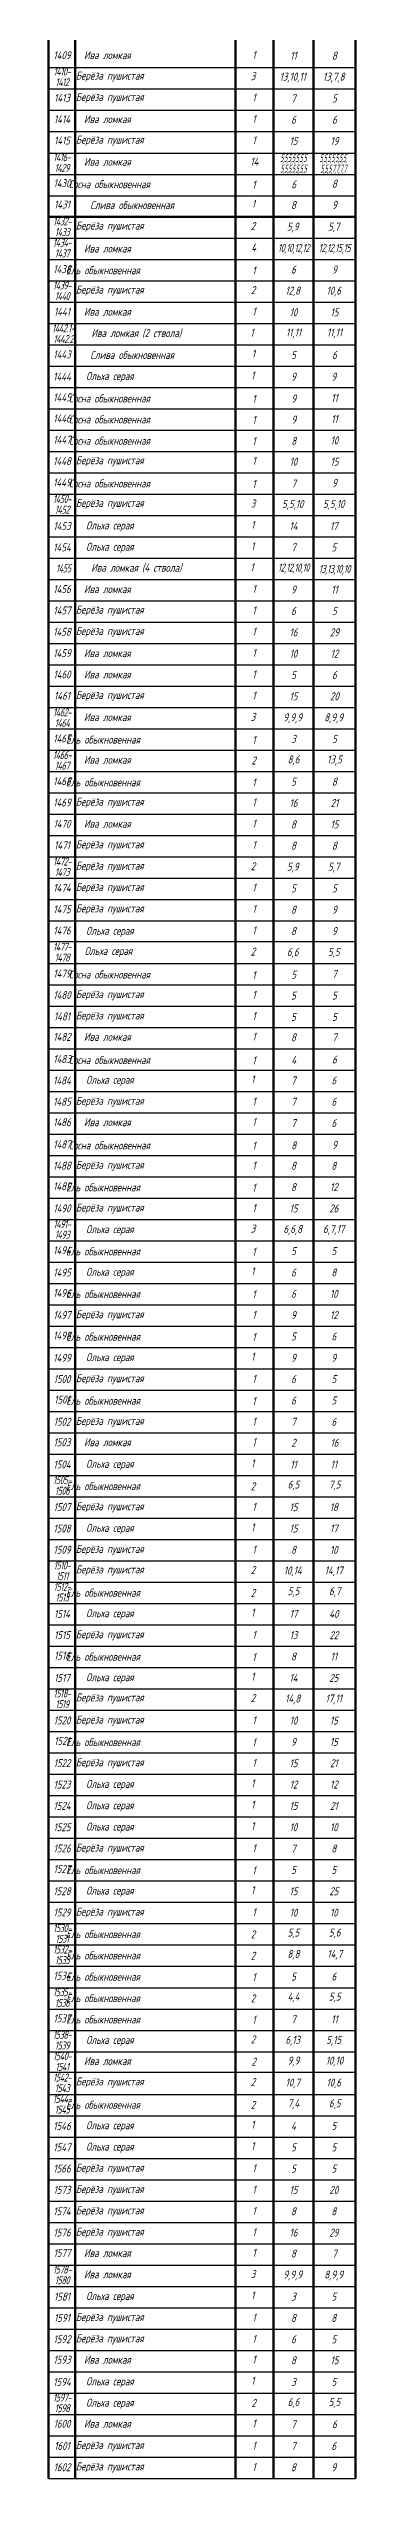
# Model space of a CAD drawing. Header units: metres. Extents: x 23128 to 34628, y -678634 to 13070.
# Drawn here: x 23128 to 34628, y -678634 to -587529 of the extents above; entities that cross this region are included whole.
import ezdxf

# ---------------------------------------------------------------- set-up
doc = ezdxf.new("R2010")
doc.units = ezdxf.units.M
for name, color, linetype, lineweight in [('Лиственные', 160, 'Continuous', 30), ('плодовые', 240, 'Continuous', 9), ('ТАБЛИЦА 50', 51, 'Continuous', 50), ('текст 300', 7, 'Continuous', 30), ('Хвойные', 80, 'Continuous', 30)]:
    doc.layers.add(name, color=color, linetype=linetype, lineweight=lineweight)
doc.layers.add('ТАБЛИЦА', color=18, linetype='Continuous', true_color=0x000000)
doc.styles.add('NF_VGP_3.0', font='cs_gost2304.shx', dxfattribs={"oblique": 15, "height": 300})

msp = doc.modelspace()

# ---------------------------------------------------------------- linework, layer by layer
at = {"layer": 'ТАБЛИЦА', "color": 0, "transparency": 33554687}
for points in [[(23128, -588244), (34628, -588244)], [(23128, -589044), (34628, -589044)], [(23128, -589844), (34628, -589844)], [(23128, -590644), (34628, -590644)], [(23128, -591444), (34628, -591444)], [(23128, -592244), (34628, -592244)], [(23128, -593044), (34628, -593044)], [(23128, -593834), (34628, -593834)], [(23128, -594634), (34628, -594634)], [(23128, -595434), (34628, -595434)], [(23128, -596234), (34628, -596234)], [(23128, -597034), (34628, -597034)], [(23128, -597834), (34628, -597834)], [(23128, -598634), (34628, -598634)], [(23128, -599434), (34628, -599434)], [(23128, -600234), (34628, -600234)], [(23128, -601034), (34628, -601034)], [(23128, -601834), (34628, -601834)], [(23128, -602634), (34628, -602634)], [(23128, -603434), (34628, -603434)], [(23128, -604234), (34628, -604234)], [(23128, -605034), (34628, -605034)], [(23128, -605834), (34628, -605834)], [(23128, -606634), (34628, -606634)], [(23128, -607434), (34628, -607434)], [(23128, -608234), (34628, -608234)], [(23128, -609034), (34628, -609034)], [(23128, -609834), (34628, -609834)], [(23128, -610634), (34628, -610634)], [(23128, -611434), (34628, -611434)], [(23128, -612234), (34628, -612234)], [(23128, -613034), (34628, -613034)], [(23128, -613834), (34628, -613834)], [(23128, -614634), (34628, -614634)], [(23128, -615434), (34628, -615434)], [(23128, -616234), (34628, -616234)], [(23128, -617034), (34628, -617034)], [(23128, -617834), (34628, -617834)], [(23128, -618634), (34628, -618634)], [(23128, -619434), (34628, -619434)], [(23128, -620234), (34628, -620234)], [(23128, -621003), (34628, -621003)], [(23128, -621834), (34628, -621834)], [(23128, -622634), (34628, -622634)], [(23128, -623434), (34628, -623434)], [(23128, -624234), (34628, -624234)], [(23128, -625034), (34628, -625034)], [(23128, -625834), (34628, -625834)], [(23128, -626634), (34628, -626634)], [(23128, -627434), (34628, -627434)], [(23128, -628234), (34628, -628234)], [(23128, -629034), (34628, -629034)], [(23128, -629834), (34628, -629834)], [(23128, -630634), (34628, -630634)], [(23128, -631434), (34628, -631434)], [(23128, -632234), (34628, -632234)], [(23128, -633034), (34628, -633034)], [(23128, -633834), (34628, -633834)], [(23128, -634634), (34628, -634634)], [(23128, -635434), (34628, -635434)], [(23128, -636234), (34628, -636234)], [(23128, -637034), (34628, -637034)], [(23128, -637834), (34628, -637834)], [(23128, -638634), (34628, -638634)], [(23128, -639434), (34628, -639434)], [(23128, -640234), (34628, -640234)], [(23128, -641034), (34628, -641034)], [(23128, -641834), (34628, -641834)], [(23128, -642634), (34628, -642634)], [(23128, -643434), (34628, -643434)], [(23128, -644234), (34628, -644234)], [(23128, -645034), (34628, -645034)], [(23128, -645834), (34628, -645834)], [(23128, -646634), (34628, -646634)], [(23128, -647434), (34628, -647434)], [(23128, -648234), (34628, -648234)], [(23128, -649034), (34628, -649034)], [(23128, -649834), (34628, -649834)], [(23128, -650634), (34628, -650634)], [(23128, -651434), (34628, -651434)], [(23128, -652234), (34628, -652234)], [(23128, -653034), (34628, -653034)], [(23128, -653834), (34628, -653834)], [(23128, -654634), (34628, -654634)], [(23128, -655434), (34628, -655434)], [(23128, -656234), (34628, -656234)], [(23128, -657034), (34628, -657034)], [(23128, -657834), (34628, -657834)], [(23128, -658634), (34628, -658634)], [(23128, -659434), (34628, -659434)], [(23128, -660234), (34628, -660234)], [(23128, -661034), (34628, -661034)], [(23128, -661834), (34628, -661834)], [(23128, -662634), (34628, -662634)], [(23128, -663403), (34628, -663403)], [(23128, -664234), (34628, -664234)], [(23128, -665034), (34628, -665034)], [(23128, -665834), (34628, -665834)], [(23128, -666634), (34628, -666634)], [(23128, -667434), (34628, -667434)], [(23128, -668234), (34628, -668234)], [(23128, -669034), (34628, -669034)], [(23128, -669834), (34628, -669834)], [(23128, -670634), (34628, -670634)], [(23128, -671434), (34628, -671434)], [(23128, -672234), (34628, -672234)], [(23128, -673034), (34628, -673034)], [(23128, -673834), (34628, -673834)], [(23128, -674634), (34628, -674634)], [(23128, -675434), (34628, -675434)], [(23128, -676234), (34628, -676234)], [(23128, -677034), (34628, -677034)], [(23128, -677834), (34628, -677834)], [(23128, -678634), (34628, -678634)]]:
    msp.add_lwpolyline(points, dxfattribs=at)
at = {"layer": 'ТАБЛИЦА 50', "color": 7, "transparency": 33554687}
for points in [[(23128, -593834), (23128, -537844)], [(24128, -593834), (24128, -537844)], [(30128, -593835), (30128, -537844)], [(30128, -593835), (30128, -537844)], [(31556, -593835), (31556, -537844)], [(31556, -593835), (31556, -537844)], [(33056, -593835), (33056, -537844)], [(33056, -593835), (33056, -537844)], [(34628, -593835), (34628, -537844)], [(34628, -593835), (34628, -537844)], [(23128, -593834), (34628, -593834)], [(23128, -636234), (23128, -593834)], [(24128, -636234), (24128, -593834)], [(30128, -636234), (30128, -593834)], [(30128, -636234), (30128, -593834)], [(31556, -636234), (31556, -593834)], [(31556, -636234), (31556, -593834)], [(33056, -636234), (33056, -593834)], [(33056, -636234), (33056, -593834)], [(34628, -636234), (34628, -593834)], [(34628, -636234), (34628, -593834)], [(23128, -678634), (23128, -636234)], [(24128, -678634), (24128, -636234)], [(30128, -678634), (30128, -636234)], [(30128, -678634), (30128, -636234)], [(31556, -678634), (31556, -636234)], [(31556, -678634), (31556, -636234)], [(33056, -678634), (33056, -636234)], [(33056, -678634), (33056, -636234)], [(34628, -678634), (34628, -636234)], [(34628, -678634), (34628, -636234)]]:
    msp.add_lwpolyline(points, dxfattribs=at)

# ---------------------------------------------------------------- texts
at = {"layer": 'Лиственные', "color": 5, "char_height": 300, "attachment_point": 1, "style": 'NF_VGP_3.0'}
for s, insert, width in [('1', (30766, -587615), 156.16), ('3', (30706, -588415), 232.3), ('1', (30766, -589215), 156.16), ('1', (30766, -590015), 156.16), ('1', (30766, -590815), 156.16), ('14', (30689, -591615), 397.36), ('2', (30706, -594036), 243.91), ('4', (30726, -594836), 239.07), ('2', (30706, -596436), 243.91), ('1', (30766, -597236), 156.16), ('1', (30689, -598030), 156.16), ('1', (30718, -599636), 156.16), ('1', (30766, -602836), 156.16), ('3', (30706, -604436), 232.3), ('1', (30718, -605236), 156.16), ('1', (30718, -606036), 156.16), ('1', (30689, -606830), 156.16), ('1', (30766, -607636), 156.16), ('1', (30766, -608436), 156.16), ('1', (30766, -609236), 156.16), ('1', (30766, -610036), 156.16), ('1', (30766, -610836), 156.16), ('1', (30766, -611636), 156.16), ('3', (30706, -612436), 232.3), ('2', (30732, -614072), 243.91), ('1', (30766, -615636), 156.16), ('1', (30766, -616436), 156.16), ('1', (30766, -617236), 156.16), ('2', (30706, -618036), 243.91), ('1', (30766, -618836), 156.16), ('1', (30766, -619636), 156.16), ('2', (30706, -621236), 243.91), ('1', (30766, -620436), 156.16), ('1', (30766, -622854), 156.16), ('1', (30766, -623654), 156.16), ('1', (30766, -624423), 156.16), ('1', (30718, -626023), 156.16), ('1', (30766, -626854), 156.16), ('1', (30766, -627623), 156.16), ('1', (30766, -629254), 156.16), ('1', (30766, -630854), 156.16), ('3', (30706, -631623), 232.3), ('1', (30718, -633223), 156.16), ('1', (30766, -634854), 156.16), ('1', (30718, -636423), 156.16), ('1', (30766, -637254), 156.16), ('1', (30766, -638854), 156.16), ('1', (30718, -640423), 156.16), ('1', (30766, -639623), 156.16), ('1', (30766, -642054), 156.16), ('1', (30718, -642823), 156.16), ('1', (30766, -643654), 156.16), ('2', (30706, -644423), 243.91), ('1', (30718, -646023), 156.16), ('1', (30766, -646854), 156.16), ('1', (30718, -648423), 156.16), ('2', (30706, -649223), 243.91), ('1', (30766, -650054), 156.16), ('1', (30766, -651654), 156.16), ('1', (30718, -652423), 156.16), ('1', (30718, -653223), 156.16), ('1', (30718, -654023), 156.16), ('1', (30766, -654854), 156.16), ('1', (30718, -656423), 156.16), ('1', (30766, -657254), 156.16), ('2', (30706, -662023), 243.91), ('2', (30732, -662859), 243.91), ('2', (30706, -663623), 243.91), ('1', (30718, -665223), 156.16), ('1', (30718, -666023), 156.16), ('1', (30766, -666854), 156.16), ('1', (30766, -667654), 156.16), ('1', (30766, -668454), 156.16), ('1', (30766, -669254), 156.16), ('1', (30766, -670023), 156.16), ('3', (30706, -670823), 232.3), ('1', (30718, -671623), 156.16), ('1', (30766, -672454), 156.16), ('1', (30766, -673254), 156.16), ('1', (30766, -674023), 156.16), ('1', (30718, -674823), 156.16), ('2', (30732, -675659), 243.91), ('1', (30766, -676423), 156.16), ('1', (30766, -677254), 156.16), ('1', (30766, -678054), 156.16)]:
    msp.add_mtext(s, dxfattribs=dict(at, insert=insert, width=width))
at = {"layer": 'Лиственные', "lineweight": 30, "transparency": 33554687, "char_height": 300, "attachment_point": 5, "style": 'NF_VGP_3.0'}
for s, insert, width in [('\\pxqj;Берёза пушистая', (26017, -588584), 3736), ('Ива ломкая', (25329, -587775), 6349.98), ('\\pxqj;Берёза пушистая', (26017, -589384), 3736), ('Ива ломкая', (25329, -590175), 6349.98), ('\\pxqj;Берёза пушистая', (26017, -590984), 3736), ('Ива ломкая', (25329, -591775), 6349.98), ('\\pxqj;Берёза пушистая', (26017, -594205), 3736), ('Ива ломкая', (25329, -595026), 6349.98), ('\\pxqj;Берёза пушистая', (26017, -596605), 3736), ('Ива ломкая', (25329, -597396), 6349.98), ('Ива ломкая (2 ствола)', (26417, -598209), 6349.98), ('Ольха серая', (25423, -599847), 6349.98), ('\\pxqj;Берёза пушистая', (26017, -603005), 3736), ('\\pxqj;Берёза пушистая', (26017, -604605), 3736), ('Ольха серая', (25423, -605447), 6349.98), ('Ольха серая', (25423, -606247), 6349.98), ('Ива ломкая', (25329, -607796), 6349.98), ('Ива ломкая (4 ствола)', (26417, -607009), 6349.98), ('\\pxqj;Берёза пушистая', (26017, -608605), 3736), ('\\pxqj;Берёза пушистая', (26017, -609405), 3736), ('Ива ломкая', (25329, -610196), 6349.98), ('Ива ломкая', (25329, -610996), 6349.98), ('\\pxqj;Берёза пушистая', (26017, -611805), 3736), ('Ива ломкая', (25329, -612596), 6349.98), ('Ива ломкая', (25329, -614196), 6349.98), ('\\pxqj;Берёза пушистая', (26017, -615805), 3736), ('Ива ломкая', (25329, -616596), 6349.98), ('\\pxqj;Берёза пушистая', (26017, -617405), 3736), ('\\pxqj;Берёза пушистая', (26017, -618205), 3736), ('\\pxqj;Берёза пушистая', (26017, -619005), 3736), ('\\pxqj;Берёза пушистая', (26017, -619805), 3736), ('Ольха серая', (25369, -621404), 6349.98), ('Ольха серая', (25423, -620647), 6349.98), ('\\pxqj;Берёза пушистая', (26017, -623023), 3736), ('\\pxqj;Берёза пушистая', (26017, -623823), 3736), ('Ива ломкая', (25329, -624583), 6349.98), ('Ольха серая', (25423, -626234), 6349.98), ('\\pxqj;Берёза пушистая', (26017, -627023), 3736), ('Ива ломкая', (25329, -627783), 6349.98), ('\\pxqj;Берёза пушистая', (26017, -629423), 3736), ('\\pxqj;Берёза пушистая', (26017, -631023), 3736), ('Ольха серая', (25423, -631834), 6349.98), ('Ольха серая', (25423, -633434), 6349.98), ('\\pxqj;Берёза пушистая', (26017, -635023), 3736), ('Ольха серая', (25423, -636634), 6349.98), ('\\pxqj;Берёза пушистая', (26017, -637423), 3736), ('\\pxqj;Берёза пушистая', (26017, -639023), 3736), ('Ива ломкая', (25329, -639783), 6349.98), ('Ольха серая', (25423, -640634), 6349.98), ('\\pxqj;Берёза пушистая', (26017, -642223), 3736), ('Ольха серая', (25423, -643034), 6349.98), ('\\pxqj;Берёза пушистая', (26017, -643823), 3736), ('\\pxqj;Берёза пушистая', (26017, -644592), 3736), ('\\pxqj;Берёза пушистая', (26017, -647023), 3736), ('Ольха серая', (25423, -646234), 6349.98), ('Ольха серая', (25423, -648634), 6349.98), ('\\pxqj;Берёза пушистая', (26017, -649392), 3736), ('\\pxqj;Берёза пушистая', (26017, -650223), 3736), ('\\pxqj;Берёза пушистая', (26017, -651823), 3736), ('Ольха серая', (25423, -652634), 6349.98), ('Ольха серая', (25423, -653434), 6349.98), ('Ольха серая', (25423, -654234), 6349.98), ('\\pxqj;Берёза пушистая', (26017, -655023), 3736), ('Ольха серая', (25423, -656634), 6349.98), ('\\pxqj;Берёза пушистая', (26017, -657423), 3736), ('Ольха серая', (25423, -662234), 6349.98), ('Ива ломкая', (25329, -662983), 6349.98), ('\\pxqj;Берёза пушистая', (26017, -663792), 3736), ('Ольха серая', (25423, -665434), 6349.98), ('\\pxqj;Берёза пушистая', (26017, -667023), 3736), ('Ольха серая', (25423, -666234), 6349.98), ('\\pxqj;Берёза пушистая', (26017, -667823), 3736), ('\\pxqj;Берёза пушистая', (26017, -668623), 3736), ('\\pxqj;Берёза пушистая', (26017, -669423), 3736), ('Ива ломкая', (25329, -670183), 6349.98), ('Ива ломкая', (25329, -670983), 6349.98), ('Ольха серая', (25423, -671834), 6349.98), ('\\pxqj;Берёза пушистая', (26017, -672623), 3736), ('\\pxqj;Берёза пушистая', (26017, -673423), 3736), ('Ива ломкая', (25329, -674183), 6349.98), ('Ольха серая', (25423, -675034), 6349.98), ('Ольха серая', (25423, -675834), 6349.98), ('Ива ломкая', (25329, -676583), 6349.98), ('\\pxqj;Берёза пушистая', (26017, -677423), 3736), ('\\pxqj;Берёза пушистая', (26017, -678223), 3736)]:
    msp.add_mtext(s, dxfattribs=dict(at, insert=insert, width=width))
at = {"layer": 'плодовые', "lineweight": 30, "transparency": 33554687, "char_height": 300, "width": 4582.51, "attachment_point": 5, "style": 'NF_VGP_3.0'}
for insert in [(26259, -593395), (26259, -599016)]:
    msp.add_mtext('Слива обыкновенная', dxfattribs=dict(at, insert=insert))
at = {"layer": 'плодовые', "char_height": 300, "width": 156.16, "attachment_point": 1, "style": 'NF_VGP_3.0'}
for insert in [(30745, -593198), (30745, -598819)]:
    msp.add_mtext('1', dxfattribs=dict(at, insert=insert))
at = {"layer": 'текст 300', "color": 7, "transparency": 33554687, "char_height": 300, "attachment_point": 5, "style": 'NF_VGP_3.0'}
for s, insert, width in [('{\\C256;1409}', (23628, -587776), 1000), ('{\\C256;1413}', (23628, -589376), 1000), ('{\\C256;1414}', (23628, -590176), 1000), ('{\\C256;1415}', (23628, -590976), 1000), ('{\\C256;1430}', (23628, -592576), 1000), ('{\\C256;1431}', (23628, -593376), 1000), ('{\\C256;1438}', (23628, -595797), 1000), ('{\\C256;1441}', (23628, -597397), 1000), ('{\\C256;1443}', (23628, -598997), 1000), ('{\\C256;1444}', (23628, -599831), 1000.06), ('{\\C256;1445}', (23628, -600609), 1000), ('{\\C256;1446}', (23628, -601397), 1000), ('{\\C256;1447}', (23628, -602197), 1000), ('{\\C256;1448}', (23628, -602997), 1000), ('{\\C256;1449}', (23628, -603797), 1000), ('{\\C256;1453}', (23628, -605431), 1000.06), ('{\\C256;1454}', (23628, -606231), 1000.06), ('{\\C256;1456}', (23628, -607797), 1000), ('{\\C256;1457}', (23628, -608597), 1000), ('{\\C256;1458}', (23628, -609397), 1000), ('{\\C256;1459}', (23628, -610197), 1000), ('{\\C256;1460}', (23628, -610997), 1000), ('{\\C256;1461}', (23628, -611797), 1000), ('{\\C256;1465}', (23628, -613397), 1000), ('{\\C256;1468}', (23628, -614997), 1000), ('{\\C256;1469}', (23628, -615797), 1000), ('{\\C256;1470}', (23628, -616597), 1000), ('{\\C256;1471}', (23628, -617397), 1000), ('{\\C256;1474}', (23628, -618997), 1000), ('{\\C256;1475}', (23628, -619797), 1000), ('{\\C256;1476}', (23628, -620597), 1000), ('{\\C256;1479}', (23628, -622209), 1000), ('{\\C256;1480}', (23628, -623015), 1000), ('{\\C256;1481}', (23628, -623815), 1000), ('{\\C256;1482}', (23628, -624584), 1000), ('{\\C256;1483}', (23628, -625415), 1000), ('{\\C256;1484}', (23628, -626218), 1000.06), ('{\\C256;1485}', (23628, -627015), 1000), ('{\\C256;1486}', (23628, -627784), 1000), ('{\\C256;1487}', (23628, -628615), 1000), ('{\\C256;1488}', (23628, -629415), 1000), ('{\\C256;1489}', (23628, -630184), 1000), ('{\\C256;1490}', (23628, -631015), 1000), ('{\\C256;1494}', (23628, -632584), 1000), ('{\\C256;1495}', (23628, -633418), 1000.06), ('{\\C256;1496}', (23628, -634184), 1000), ('{\\C256;1497}', (23628, -635015), 1000), ('{\\C256;1498}', (23628, -635784), 1000), ('{\\C256;1499}', (23628, -636618), 1000.06), ('{\\C256;1500}', (23628, -637415), 1000), ('{\\C256;1501}', (23628, -638184), 1000), ('{\\C256;1502}', (23628, -639015), 1000), ('{\\C256;1503}', (23628, -639784), 1000), ('{\\C256;1504}', (23628, -640618), 1000.06), ('{\\C256;1507}', (23628, -642215), 1000), ('{\\C256;1508}', (23628, -643018), 1000.06), ('{\\C256;1509}', (23628, -643815), 1000), ('{\\C256;1514}', (23628, -646218), 1000.06), ('{\\C256;1515}', (23628, -647015), 1000), ('{\\C256;1516}', (23628, -647784), 1000), ('{\\C256;1517}', (23628, -648618), 1000.06), ('{\\C256;1520}', (23628, -650215), 1000), ('{\\C256;1521}', (23628, -650984), 1000), ('{\\C256;1522}', (23628, -651815), 1000), ('{\\C256;1523}', (23628, -652618), 1000.06), ('{\\C256;1524}', (23628, -653418), 1000.06), ('{\\C256;1525}', (23628, -654218), 1000.06), ('{\\C256;1526}', (23628, -655015), 1000), ('{\\C256;1527}', (23628, -655784), 1000), ('{\\C256;1528}', (23628, -656618), 1000.06), ('{\\C256;1529}', (23628, -657415), 1000), ('{\\C256;1534}', (23628, -659784), 1000), ('{\\C256;1537}', (23628, -661384), 1000), ('{\\C256;1546}', (23628, -665418), 1000.06), ('{\\C256;1547}', (23628, -666218), 1000.06), ('{\\C256;1566}', (23628, -667015), 1000), ('{\\C256;1573}', (23628, -667815), 1000), ('{\\C256;1574}', (23628, -668615), 1000), ('{\\C256;1576}', (23628, -669415), 1000), ('{\\C256;1577}', (23628, -670184), 1000), ('{\\C256;1581}', (23628, -671818), 1000.06), ('{\\C256;1591}', (23628, -672615), 1000), ('{\\C256;1593}', (23628, -674184), 1000), ('{\\C256;1592}', (23628, -673415), 1000), ('{\\C256;1594}', (23628, -675018), 1000.06), ('{\\C256;1600}', (23628, -676584), 1000), ('{\\C256;1601}', (23628, -677415), 1000), ('{\\C256;1602}', (23628, -678215), 1000)]:
    msp.add_mtext(s, dxfattribs=dict(at, insert=insert, width=width))
at = {"layer": 'текст 300', "color": 7, "transparency": 33554687, "char_height": 300, "attachment_point": 5, "line_spacing_factor": 0.8, "style": 'NF_VGP_3.0'}
for s, insert, width in [('{\\W0.9;\\T0.9;\\C256;1410-\\P1412}', (23628, -588588), 904.92), ('{\\W0.9;\\T0.9;\\C256;1416-\\P1429}', (23618, -591803), 980.53), ('{\\W0.9;\\T0.9;\\C256;1432-\\P1433}', (23628, -594209), 904.92), ('{\\W0.9;\\T0.9;\\C256;1434-\\P1437}', (23628, -595009), 904.92), ('{\\W0.9;\\T0.9;\\C256;1439-\\P1440}', (23628, -596609), 904.92), ('{\\W0.9;\\T0.9;\\C256;1442.1-\\P1442.2}', (23676, -598217), 904.92), ('{\\W0.9;\\T0.9;\\C256;1450-\\P1452}', (23628, -604616), 1000), ('{\\W0.9;\\T0.9;\\C256;1455}', (23676, -607017), 904.92), ('{\\W0.9;\\T0.9;\\C256;1462-\\P1464}', (23628, -612616), 1000), ('{\\W0.9;\\T0.9;\\C256;1466-\\P1467}', (23628, -614216), 1000), ('{\\W0.9;\\T0.9;\\C256;1472-\\P1473}', (23628, -618209), 904.92), ('{\\W0.9;\\T0.9;\\C256;1477-\\P1478}', (23628, -621409), 904.92), ('{\\W0.9;\\T0.9;\\C256;1491-\\P1493}', (23628, -631803), 1000), ('{\\W0.9;\\T0.9;\\C256;1505-\\P1506}', (23628, -641403), 1000), ('{\\W0.9;\\T0.9;\\C256;1510-\\P1511}', (23628, -644603), 1000), ('{\\W0.9;\\T0.9;\\C256;1512-\\P1513}', (23628, -645403), 1000), ('{\\W0.9;\\T0.9;\\C256;1518-\\P1519}', (23628, -649403), 1000), ('{\\W0.9;\\T0.9;\\C256;1530-\\P1531}', (23628, -658203), 1000), ('{\\W0.9;\\T0.9;\\C256;1532-\\P1533}', (23628, -659003), 1000), ('{\\W0.9;\\T0.9;\\C256;1535-\\P1536}', (23628, -660603), 1000), ('{\\W0.9;\\T0.9;\\C256;1538-\\P1539}', (23628, -662203), 1000), ('{\\W0.9;\\T0.9;\\C256;1540-\\P1541}', (23628, -663003), 1000), ('{\\W0.9;\\T0.9;\\C256;1542-\\P1543}', (23628, -663803), 1000), ('{\\W0.9;\\T0.9;\\C256;1544-\\P1545}', (23628, -664603), 1000), ('{\\W0.9;\\T0.9;\\C256;1578-\\P1580}', (23628, -671003), 1000), ('{\\W0.9;\\T0.9;\\C256;1597-\\P1598}', (23628, -675803), 1000)]:
    msp.add_mtext(s, dxfattribs=dict(at, insert=insert, width=width))
at = {"layer": 'текст 300', "transparency": 33554687, "char_height": 300, "attachment_point": 5, "style": 'NF_VGP_3.0'}
for s, insert, width in [('13,10,11', (32278, -588617), 1500), ('11', (32306, -587795), 1500), ('13,7,8', (33814, -588617), 1572.46), ('8', (33842, -587795), 1572.46), ('7', (32306, -589395), 1500), ('5', (33842, -589395), 1572.46), ('6', (32306, -590195), 1500), ('6', (33842, -590195), 1572.46), ('15', (32306, -590995), 1500), ('19', (33842, -590995), 1572.46), ('6', (32317, -592617), 1478.12), ('8', (33842, -592595), 1572.46), ('8', (32306, -593395), 1500), ('9', (33842, -593395), 1572.46), ('{\\W0.9;\\T0.9;10,10,12,12}', (32306, -595038), 1500), ('5,9', (32278, -594238), 1500), ('{\\W0.9;\\T0.9;12,12,15,15}', (33842, -595038), 1572.46), ('5,7', (33814, -594238), 1572.46), ('6', (32306, -595816), 1500), ('9', (33842, -595816), 1572.46), ('12,8', (32278, -596638), 1500), ('10,6', (33814, -596638), 1572.46), ('10', (32306, -597416), 1500), ('15', (33842, -597416), 1572.46), ('11,11', (32306, -598209), 1500), ('11,11', (33842, -598209), 1572.46), ('5', (32306, -599016), 1500), ('6', (33842, -599016), 1572.46), ('9', (32306, -599831), 1500), ('9', (33818, -599831), 1620), ('9', (32317, -600651), 1478.12), ('9', (32317, -601438), 1478.12), ('11', (33842, -600628), 1572.46), ('11', (33842, -601416), 1572.46), ('8', (32317, -602238), 1478.12), ('10', (33842, -602216), 1572.46), ('10', (32306, -603016), 1500), ('15', (33842, -603016), 1572.46), ('7', (32317, -603838), 1478.12), ('9', (33842, -603816), 1572.46), ('5,5,10', (32278, -604638), 1500), ('5,5,10', (33814, -604638), 1572.46), ('14', (32306, -605431), 1500), ('17', (33818, -605431), 1620), ('7', (32306, -606231), 1500), ('5', (33818, -606231), 1620), ('{\\W0.9;\\T0.9;12,12,10,10}', (32306, -607023), 1500), ('9', (32306, -607816), 1500), ('{\\W0.9;\\T0.9;13,13,10,10}', (33842, -607072), 1572.46), ('11', (33842, -607816), 1572.46), ('6', (32306, -608616), 1500), ('5', (33842, -608616), 1572.46), ('16', (32306, -609416), 1500), ('29', (33842, -609416), 1572.46), ('10', (32306, -610216), 1500), ('12', (33842, -610216), 1572.46), ('5', (32306, -611016), 1500), ('6', (33842, -611016), 1572.46), ('15', (32306, -611816), 1500), ('20', (33842, -611816), 1572.46), ('9,9,9', (32278, -612638), 1500), ('8,9,9', (33814, -612638), 1572.46), ('8,6', (32306, -614216), 1500), ('3', (32306, -613416), 1500), ('13,5', (33842, -614216), 1572.46), ('5', (33842, -613416), 1572.46), ('5', (32306, -615016), 1500), ('8', (33842, -615016), 1572.46), ('16', (32306, -615816), 1500), ('21', (33842, -615816), 1572.46), ('8', (32306, -616616), 1500), ('15', (33842, -616616), 1572.46), ('8', (32306, -617416), 1500), ('8', (33842, -617416), 1572.46), ('5,9', (32278, -618238), 1500), ('5,7', (33814, -618238), 1572.46), ('5', (32306, -619016), 1500), ('5', (33842, -619016), 1572.46), ('8', (32306, -619816), 1500), ('9', (33842, -619816), 1572.46), ('6,6', (32278, -621438), 1500), ('8', (32306, -620616), 1500), ('5,5', (33814, -621438), 1572.46), ('9', (33842, -620616), 1572.46), ('5', (32317, -622251), 1478.12), ('7', (33842, -622228), 1572.46), ('5', (32306, -623034), 1500), ('5', (33842, -623034), 1572.46), ('5', (32306, -623834), 1500), ('5', (33842, -623834), 1572.46), ('8', (32306, -624603), 1500), ('7', (33842, -624603), 1572.46), ('4', (32317, -625456), 1478.12), ('6', (33842, -625434), 1572.46), ('7', (32306, -626218), 1500), ('6', (33818, -626218), 1620), ('7', (32306, -627018), 1500), ('7', (32306, -627818), 1500), ('6', (33818, -627018), 1620), ('6', (33818, -627818), 1620), ('8', (32317, -628656), 1478.12), ('9', (33842, -628634), 1572.46), ('8', (32306, -629418), 1500), ('8', (33818, -629418), 1620), ('8', (32306, -630218), 1500), ('12', (33818, -630218), 1620), ('15', (32306, -631018), 1500), ('26', (33818, -631018), 1620), ('6,6,8', (32278, -631825), 1500), ('6,7,17', (33814, -631825), 1572.46), ('5', (32306, -632618), 1500), ('5', (33818, -632618), 1620), ('6', (32306, -633418), 1500), ('6', (32306, -634218), 1500), ('10', (33818, -634218), 1620), ('8', (33818, -633418), 1620), ('9', (32306, -635018), 1500), ('12', (33818, -635018), 1620), ('5', (32306, -635818), 1500), ('6', (33818, -635818), 1620), ('9', (32306, -636618), 1500), ('9', (33818, -636618), 1620), ('6', (32306, -637418), 1500), ('5', (33818, -637418), 1620), ('6', (32306, -638218), 1500), ('5', (33818, -638218), 1620), ('7', (32306, -639018), 1500), ('6', (33818, -639018), 1620), ('2', (32306, -639803), 1500), ('16', (33842, -639803), 1572.46), ('6,5', (32306, -641403), 1500), ('11', (32306, -640618), 1500), ('7,5', (33852, -641403), 1591.94), ('11', (33818, -640618), 1620), ('15', (32306, -642218), 1500), ('18', (33818, -642218), 1620), ('15', (32306, -643018), 1500), ('17', (33818, -643018), 1620), ('8', (32306, -643818), 1500), ('10', (33818, -643818), 1620), ('10,14', (32278, -644625), 1500), ('14,17', (33814, -644625), 1572.46), ('5,5', (32306, -645403), 1500), ('6,7', (33852, -645403), 1591.94), ('17', (32306, -646218), 1500), ('40', (33818, -646218), 1620), ('13', (32306, -647018), 1500), ('8', (32306, -647818), 1500), ('22', (33818, -647018), 1620), ('11', (33818, -647818), 1620), ('14', (32306, -648618), 1500), ('25', (33818, -648618), 1620), ('14,8', (32278, -649425), 1500), ('17,11', (33814, -649425), 1572.46), ('10', (32306, -650218), 1500), ('15', (33818, -650218), 1620), ('9', (32306, -651018), 1500), ('15', (33818, -651018), 1620), ('15', (32306, -651818), 1500), ('21', (33818, -651818), 1620), ('12', (32306, -652618), 1500), ('12', (33818, -652618), 1620), ('15', (32306, -653418), 1500), ('10', (32306, -654218), 1500), ('21', (33818, -653418), 1620), ('10', (33818, -654218), 1620), ('7', (32306, -655018), 1500), ('8', (33818, -655018), 1620), ('5', (32306, -655818), 1500), ('5', (33818, -655818), 1620), ('15', (32306, -656618), 1500), ('25', (33818, -656618), 1620), ('10', (32306, -657418), 1500), ('10', (33818, -657418), 1620), ('5,5', (32306, -658203), 1500), ('5,6', (33852, -658203), 1591.94), ('8,8', (32306, -659003), 1500), ('14,7', (33852, -659003), 1591.94), ('4,4', (32306, -660603), 1500), ('5', (32306, -659818), 1500), ('5,5', (33852, -660603), 1591.94), ('6', (33818, -659818), 1620), ('7', (32306, -661418), 1500), ('11', (33842, -661418), 1572.46), ('6,13', (32278, -662225), 1500), ('5,15', (33814, -662225), 1572.46), ('9,9', (32306, -663003), 1500), ('10,10', (33842, -663003), 1572.46), ('10,7', (32278, -663825), 1500), ('10,6', (33814, -663825), 1572.46), ('7,4', (32306, -664603), 1500), ('6,5', (33852, -664603), 1591.94), ('4', (32306, -665418), 1500), ('5', (33818, -665418), 1620), ('5', (32306, -666218), 1500), ('5', (32306, -667018), 1500), ('5', (33818, -666218), 1620), ('5', (33818, -667018), 1620), ('15', (32306, -667818), 1500), ('20', (33818, -667818), 1620), ('8', (32306, -668618), 1500), ('8', (33818, -668618), 1620), ('16', (32306, -669418), 1500), ('29', (33818, -669418), 1620), ('8', (32306, -670203), 1500), ('7', (33842, -670203), 1572.46), ('9,9,9', (32278, -671025), 1500), ('8,9,9', (33814, -671025), 1572.46), ('3', (32306, -671818), 1500), ('5', (33818, -671818), 1620), ('8', (32306, -672618), 1500), ('8', (33818, -672618), 1620), ('6', (32306, -673418), 1500), ('8', (32306, -674203), 1500), ('5', (33818, -673418), 1620), ('15', (33842, -674203), 1572.46), ('3', (32306, -675018), 1500), ('5', (33818, -675018), 1620), ('6,6', (32306, -675803), 1500), ('5,5', (33842, -675803), 1572.46), ('7', (32306, -676603), 1500), ('6', (33842, -676603), 1572.46), ('7', (32306, -677418), 1500), ('6', (33818, -677418), 1620), ('8', (32306, -678218), 1500), ('9', (33818, -678218), 1620)]:
    msp.add_mtext(s, dxfattribs=dict(at, insert=insert, width=width))
at = {"layer": 'текст 300', "transparency": 33554687, "char_height": 300, "width": 1500, "attachment_point": 5, "line_spacing_factor": 0.8, "style": 'NF_VGP_3.0'}
for s, insert in [('{\\W0.55;\\T0.75;5,5,5,5,5,5,5\\P5,5,5,5,5,5,5}', (32291, -591863)), ('{\\W0.55;\\T0.75;5,5,5,5,5,5,5,\\P5,5,5,7,7,7,7}', (33791, -591863))]:
    msp.add_mtext(s, dxfattribs=dict(at, insert=insert))
at = {"layer": 'Хвойные', "lineweight": 30, "transparency": 33554687, "char_height": 300, "width": 4584.55, "attachment_point": 5, "style": 'NF_VGP_3.0'}
for s, insert in [('\\pxqj;Сосна обыкновенная', (26187, -592613)), ('\\pxqj;Ель обыкновенная', (26075, -595839)), ('\\pxqj;Сосна обыкновенная', (26187, -600646)), ('\\pxqj;Сосна обыкновенная', (26187, -601434)), ('\\pxqj;Сосна обыкновенная', (26187, -602234)), ('\\pxqj;Сосна обыкновенная', (26187, -603834)), ('\\pxqj;Ель обыкновенная', (26075, -613439)), ('\\pxqj;Ель обыкновенная', (26075, -615039)), ('\\pxqj;Сосна обыкновенная', (26187, -622246)), ('\\pxqj;Сосна обыкновенная', (26187, -625452)), ('\\pxqj;Сосна обыкновенная', (26187, -628652)), ('\\pxqj;Ель обыкновенная', (26075, -630226)), ('\\pxqj;Ель обыкновенная', (26075, -632626)), ('\\pxqj;Ель обыкновенная', (26075, -634226)), ('\\pxqj;Ель обыкновенная', (26075, -635826)), ('\\pxqj;Ель обыкновенная', (26075, -638226)), ('\\pxqj;Ель обыкновенная', (26075, -641426)), ('\\pxqj;Ель обыкновенная', (26075, -645426)), ('\\pxqj;Ель обыкновенная', (26075, -647826)), ('\\pxqj;Ель обыкновенная', (26075, -651026)), ('\\pxqj;Ель обыкновенная', (26075, -655826)), ('\\pxqj;Ель обыкновенная', (26075, -658226)), ('\\pxqj;Ель обыкновенная', (26075, -659026)), ('\\pxqj;Ель обыкновенная', (26075, -659826)), ('\\pxqj;Ель обыкновенная', (26075, -660626)), ('\\pxqj;Ель обыкновенная', (26075, -661426)), ('\\pxqj;Ель обыкновенная', (26075, -664626))]:
    msp.add_mtext(s, dxfattribs=dict(at, insert=insert))
at = {"layer": 'Хвойные', "char_height": 300, "attachment_point": 1, "style": 'NF_VGP_3.0'}
for s, insert, width in [('1', (30762, -592478), 156.16), ('1', (30762, -595699), 156.16), ('1', (30762, -600511), 156.16), ('1', (30762, -601299), 156.16), ('1', (30762, -602099), 156.16), ('1', (30762, -603699), 156.16), ('1', (30762, -613299), 156.16), ('1', (30762, -614899), 156.16), ('1', (30762, -622111), 156.16), ('1', (30762, -625317), 156.16), ('1', (30762, -628517), 156.16), ('1', (30762, -630086), 156.16), ('1', (30762, -632486), 156.16), ('1', (30762, -634086), 156.16), ('1', (30762, -635686), 156.16), ('1', (30762, -638086), 156.16), ('2', (30702, -641286), 243.91), ('2', (30702, -645286), 243.91), ('1', (30762, -647686), 156.16), ('1', (30762, -650886), 156.16), ('1', (30762, -655686), 156.16), ('2', (30702, -658086), 243.91), ('2', (30702, -658886), 243.91), ('2', (30702, -660486), 243.91), ('1', (30762, -659686), 156.16), ('1', (30762, -661286), 156.16), ('2', (30702, -664486), 243.91)]:
    msp.add_mtext(s, dxfattribs=dict(at, insert=insert, width=width))

doc.saveas('drawing.dxf')
